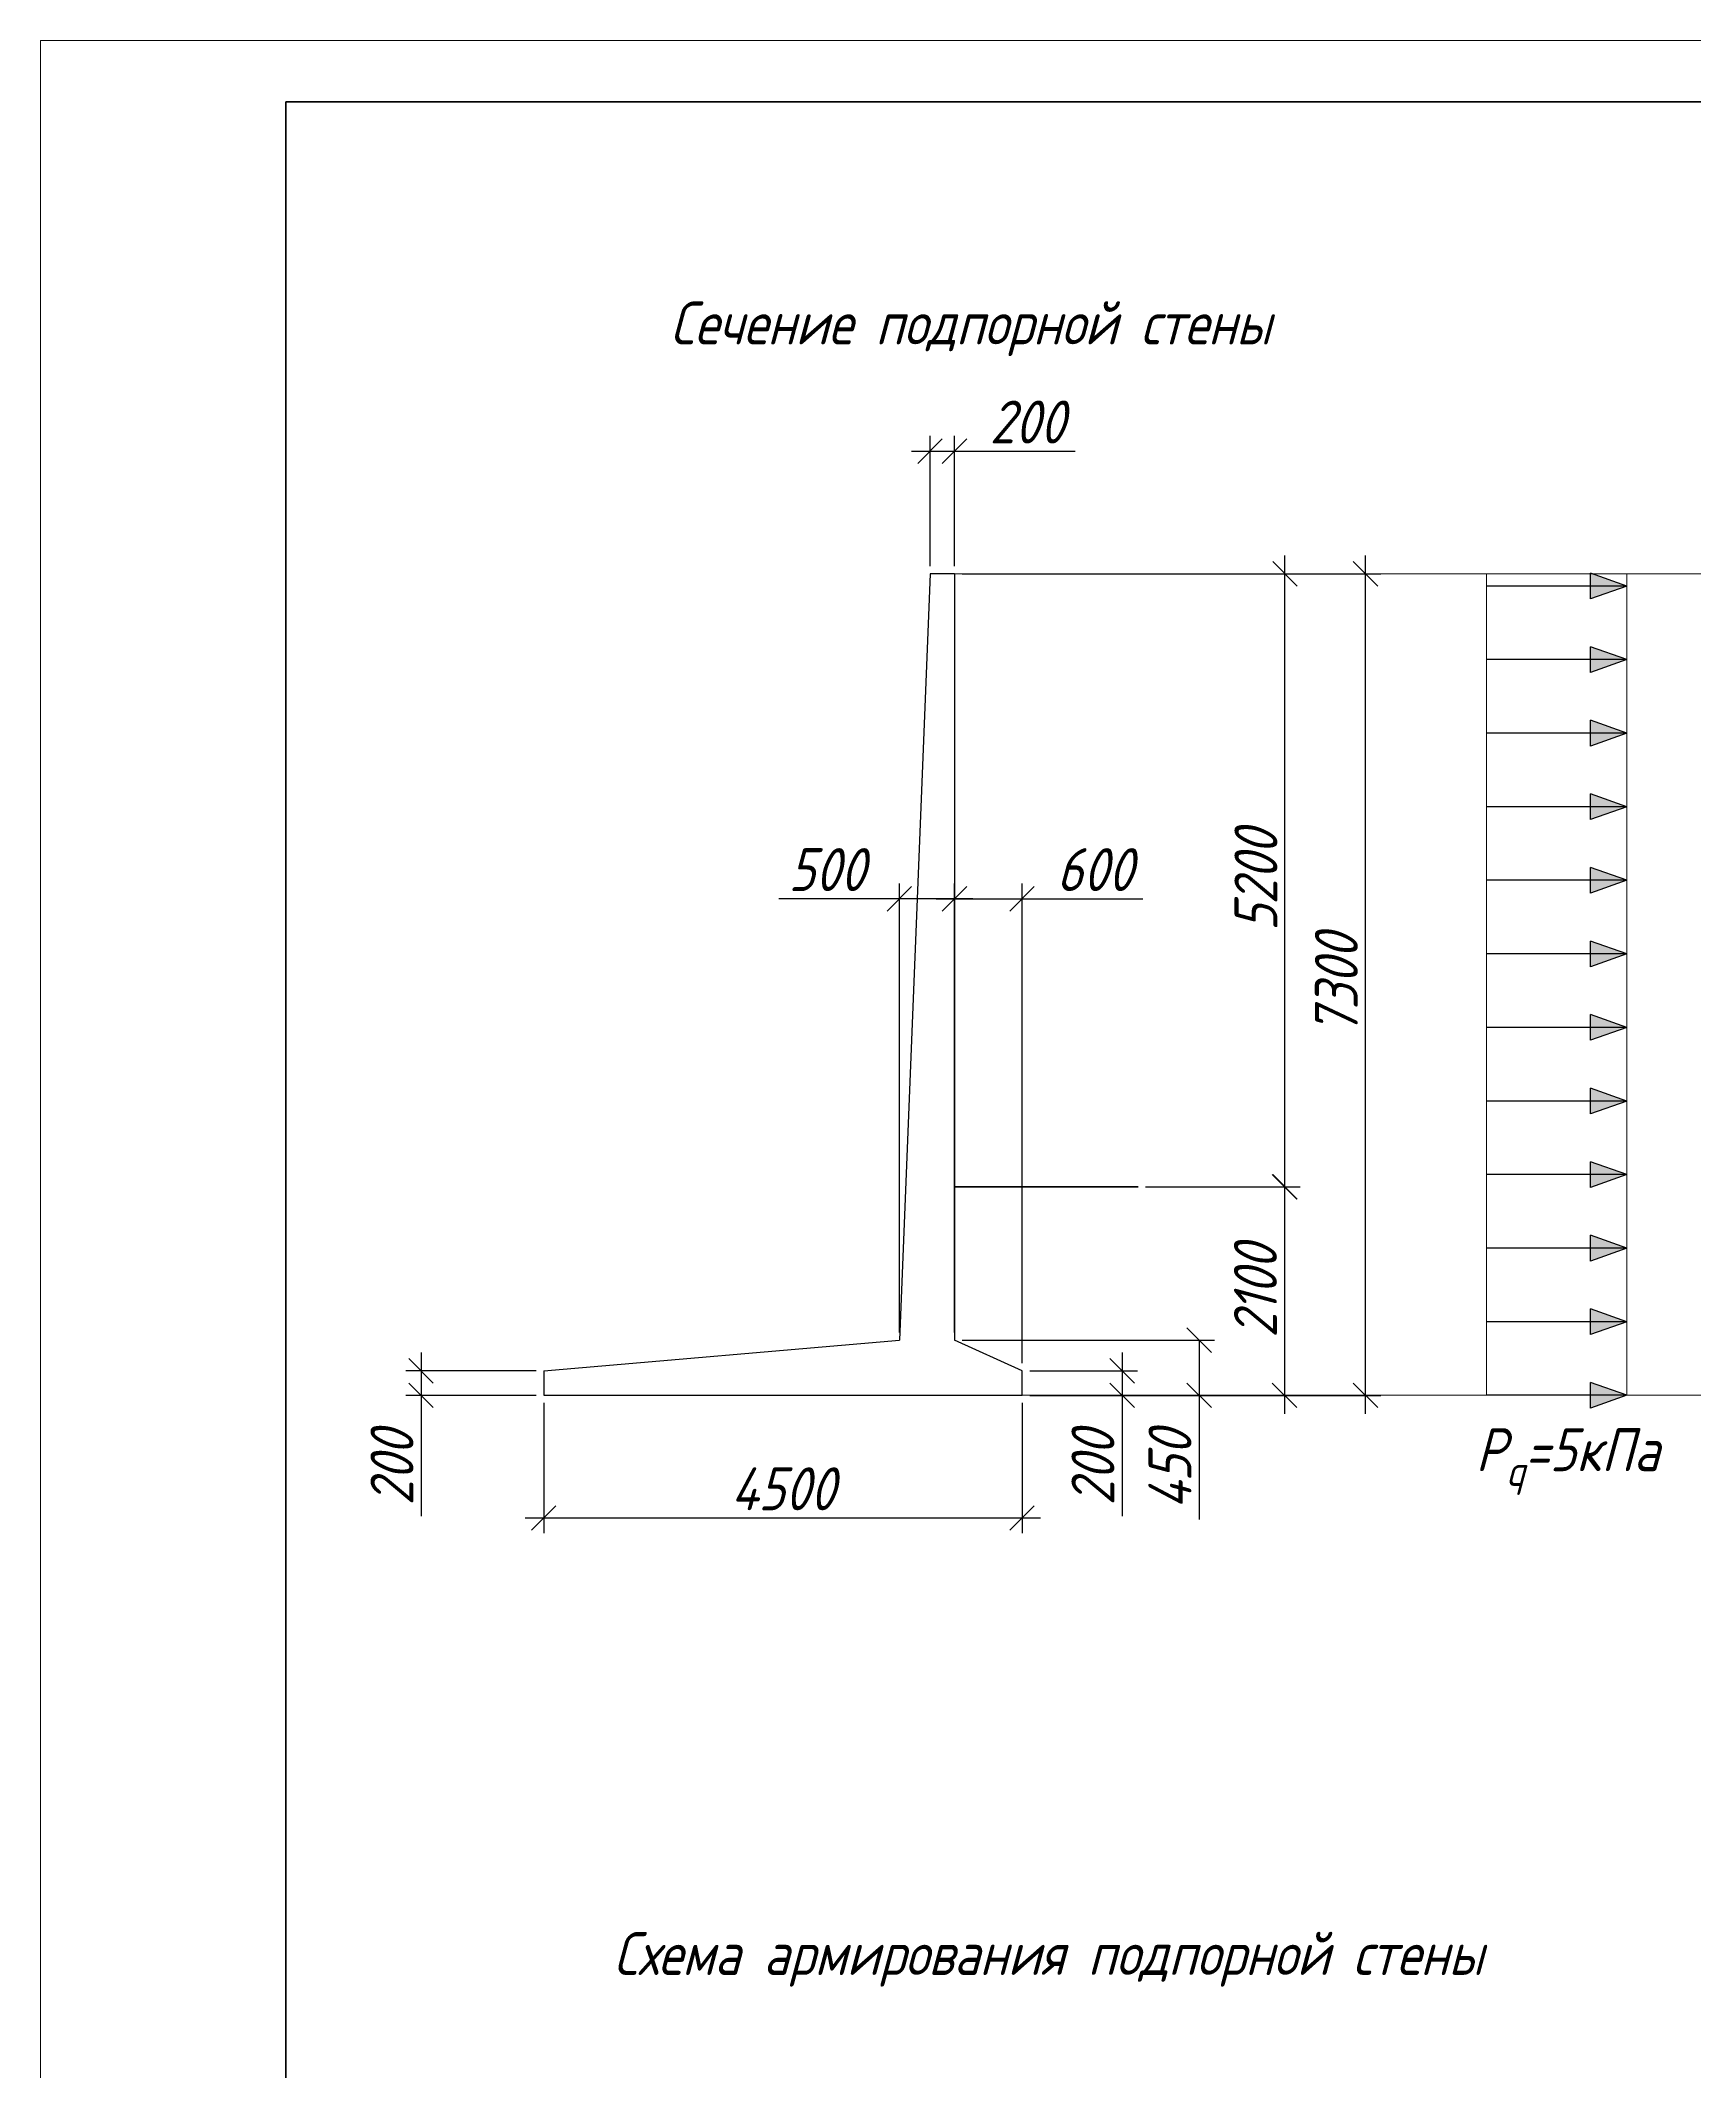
# Model space of a CAD drawing. Header units: millimetres. Extents: x -1004 to 900128, y -352756 to 107728.
# Drawn here: x 180312 to 193796, y 91167 to 107728 of the extents above; entities that cross this region are included whole.
import ezdxf

# ---------------------------------------------------------------- set-up
doc = ezdxf.new("R2010")
doc.units = ezdxf.units.MM
doc.linetypes.add('ACAD_ISO04W100', pattern=[30, 24, -3, 0, -3])
for name, color, linetype, lineweight in [('axles', 152, 'ACAD_ISO04W100', 20), ('basic', 95, 'Continuous', 30), ('frame', 173, 'Continuous', 40), ('size', 45, 'Continuous', 20), ('text', 13, 'Continuous', 20), ('thick', 42, 'Continuous', 35), ('thin', 153, 'Continuous', 18)]:
    doc.layers.add(name, color=color, linetype=linetype, lineweight=lineweight)
doc.styles.add('Structures', font='isocpeur.ttf', dxfattribs={"width": 0.85, "oblique": 15})
doc.styles.add('structures 5', font='isocpeur.ttf', dxfattribs={"width": 0.85, "oblique": 15, "height": 5})
doc.dimstyles.new('structures 3.5', dxfattribs={"dimtxt": 3.5, "dimasz": 2, "dimexe": 1.25, "dimexo": 0.625, "dimtad": 1, "dimtxsty": 'Structures', "dimblk": 'OBLIQUE', "dimcen": 2.5, "dimdle": 1.5, "dimadec": 0, "dimazin": 0, "dimtfac": 1, "dimtmove": 0, "dimatfit": 3, "dimfxl": 1, "dimarcsym": 0})

# ---------------------------------------------------------------- blocks, each defined once
blk = doc.blocks.new('_Oblique')
at = {"color": 0, "linetype": 'ByBlock', "lineweight": -2}
blk.add_line((-0.5, -0.5), (0.5, 0.5), dxfattribs=at)
blk = doc.blocks.new('*D477')
at = {"layer": 'Defpoints', "color": 0, "transparency": 16777216}
for p in [(188314, 96880), (188314, 96680), (189130, 96680)]:
    blk.add_point(p, dxfattribs=at)
at = {"layer": 'size', "color": 0, "lineweight": -2, "transparency": 16777216}
for p, q in [((189130, 97030), (189130, 96680)), ((188377, 96880), (189255, 96880)), ((188377, 96680), (189255, 96680)), ((189130, 96680), (189130, 95696))]:
    blk.add_line(p, q, dxfattribs=at)
at = {"layer": 'size', "color": 0, "lineweight": -2, "transparency": 16777216, "xscale": 200, "yscale": 200, "zscale": 200}
for p, rotation in [((189130, 96880), 90), ((189130, 96680), 270)]:
    blk.add_blockref('_Oblique', p, dxfattribs=dict(at, rotation=rotation))
at = {"layer": 'size', "color": 0, "transparency": 16777216, "insert": (188892, 96088), "char_height": 350, "attachment_point": 5, "rotation": 90, "style": 'Structures'}
blk.add_mtext('200', dxfattribs=at)
blk = doc.blocks.new('*D478')
at = {"layer": 'Defpoints', "color": 0, "transparency": 16777216}
for p in [(184414, 96680), (188314, 96680), (188314, 95680)]:
    blk.add_point(p, dxfattribs=at)
at = {"layer": 'size', "color": 0, "lineweight": -2, "transparency": 16777216}
for p, q in [((184414, 96618), (184414, 95555)), ((188314, 96618), (188314, 95555)), ((184264, 95680), (188464, 95680))]:
    blk.add_line(p, q, dxfattribs=at)
at = {"layer": 'size', "color": 0, "lineweight": -2, "transparency": 16777216, "xscale": 200, "yscale": 200, "zscale": 200, "rotation": 180}
blk.add_blockref('_Oblique', (184414, 95680), dxfattribs=at)
at = {"layer": 'size', "color": 0, "lineweight": -2, "transparency": 16777216, "xscale": 200, "yscale": 200, "zscale": 200}
blk.add_blockref('_Oblique', (188314, 95680), dxfattribs=at)
at = {"layer": 'size', "color": 0, "transparency": 16777216, "insert": (186364, 95918), "char_height": 350, "attachment_point": 5, "style": 'Structures'}
blk.add_mtext('4500', dxfattribs=at)
blk = doc.blocks.new('*D479')
at = {"layer": 'Defpoints', "color": 0, "transparency": 16777216}
for p in [(184414, 96880), (183414, 96680), (184414, 96680)]:
    blk.add_point(p, dxfattribs=at)
at = {"layer": 'size', "color": 0, "lineweight": -2, "transparency": 16777216}
for p, q in [((183414, 97030), (183414, 96680)), ((184352, 96880), (183289, 96880)), ((184352, 96680), (183289, 96680)), ((183414, 96680), (183414, 95696))]:
    blk.add_line(p, q, dxfattribs=at)
at = {"layer": 'size', "color": 0, "lineweight": -2, "transparency": 16777216, "xscale": 200, "yscale": 200, "zscale": 200}
for p, rotation in [((183414, 96880), 90), ((183414, 96680), 270)]:
    blk.add_blockref('_Oblique', p, dxfattribs=dict(at, rotation=rotation))
at = {"layer": 'size', "color": 0, "transparency": 16777216, "insert": (183177, 96088), "char_height": 350, "attachment_point": 5, "rotation": 90, "style": 'Structures'}
blk.add_mtext('200', dxfattribs=at)
blk = doc.blocks.new('*D480')
at = {"layer": 'Defpoints', "color": 0, "transparency": 16777216}
for p in [(187764, 97130), (189758, 97130), (188314, 96680)]:
    blk.add_point(p, dxfattribs=at)
at = {"layer": 'size', "color": 0, "lineweight": -2, "transparency": 16777216}
for p, q in [((187827, 97130), (189883, 97130)), ((189758, 97130), (189758, 96530)), ((188377, 96680), (189883, 96680)), ((189758, 96680), (189758, 95667))]:
    blk.add_line(p, q, dxfattribs=at)
at = {"layer": 'size', "color": 0, "lineweight": -2, "transparency": 16777216, "xscale": 200, "yscale": 200, "zscale": 200}
for p, rotation in [((189758, 97130), 90), ((189758, 96680), 270)]:
    blk.add_blockref('_Oblique', p, dxfattribs=dict(at, rotation=rotation))
at = {"layer": 'size', "color": 0, "transparency": 16777216, "insert": (189520, 96074), "char_height": 350, "attachment_point": 5, "rotation": 90, "style": 'Structures'}
blk.add_mtext('450', dxfattribs=at)
blk = doc.blocks.new('*D481')
at = {"layer": 'Defpoints', "color": 0, "transparency": 16777216}
for p in [(187764, 103380), (191114, 103380), (188314, 96680)]:
    blk.add_point(p, dxfattribs=at)
at = {"layer": 'size', "color": 0, "lineweight": -2, "transparency": 16777216}
for p, q in [((191114, 96530), (191114, 103530)), ((187827, 103380), (191239, 103380)), ((188377, 96680), (191239, 96680))]:
    blk.add_line(p, q, dxfattribs=at)
at = {"layer": 'size', "color": 0, "lineweight": -2, "transparency": 16777216, "xscale": 200, "yscale": 200, "zscale": 200}
for p, rotation in [((191114, 103380), 90), ((191114, 96680), 270)]:
    blk.add_blockref('_Oblique', p, dxfattribs=dict(at, rotation=rotation))
at = {"layer": 'size', "color": 0, "transparency": 16777216, "insert": (190877, 100030), "char_height": 350, "attachment_point": 5, "rotation": 90, "style": 'Structures'}
blk.add_mtext('7300', dxfattribs=at)
blk = doc.blocks.new('*D482')
at = {"layer": 'Defpoints', "color": 0, "transparency": 16777216}
for p in [(188314, 100730), (187764, 97130), (188314, 96880)]:
    blk.add_point(p, dxfattribs=at)
at = {"layer": 'size', "color": 0, "lineweight": -2, "transparency": 16777216}
for p, q in [((187614, 100730), (188314, 100730)), ((187764, 97193), (187764, 100855)), ((188314, 96943), (188314, 100855)), ((188314, 100730), (189298, 100730))]:
    blk.add_line(p, q, dxfattribs=at)
at = {"layer": 'size', "color": 0, "lineweight": -2, "transparency": 16777216, "xscale": 200, "yscale": 200, "zscale": 200, "rotation": 180}
blk.add_blockref('_Oblique', (187764, 100730), dxfattribs=at)
at = {"layer": 'size', "color": 0, "lineweight": -2, "transparency": 16777216, "xscale": 200, "yscale": 200, "zscale": 200}
blk.add_blockref('_Oblique', (188314, 100730), dxfattribs=at)
at = {"layer": 'size', "color": 0, "transparency": 16777216, "insert": (188906, 100968), "char_height": 350, "attachment_point": 5, "style": 'Structures'}
blk.add_mtext('600', dxfattribs=at)
blk = doc.blocks.new('*D483')
at = {"layer": 'Defpoints', "color": 0, "transparency": 16777216}
for p in [(187314, 100730), (187314, 97130), (187764, 97130)]:
    blk.add_point(p, dxfattribs=at)
at = {"layer": 'size', "color": 0, "lineweight": -2, "transparency": 16777216}
for p, q in [((187314, 100730), (186330, 100730)), ((187314, 97193), (187314, 100855)), ((187914, 100730), (187314, 100730)), ((187764, 97193), (187764, 100855))]:
    blk.add_line(p, q, dxfattribs=at)
at = {"layer": 'size', "color": 0, "lineweight": -2, "transparency": 16777216, "xscale": 200, "yscale": 200, "zscale": 200, "rotation": 180}
blk.add_blockref('_Oblique', (187314, 100730), dxfattribs=at)
at = {"layer": 'size', "color": 0, "lineweight": -2, "transparency": 16777216, "xscale": 200, "yscale": 200, "zscale": 200}
blk.add_blockref('_Oblique', (187764, 100730), dxfattribs=at)
at = {"layer": 'size', "color": 0, "transparency": 16777216, "insert": (186722, 100968), "char_height": 350, "attachment_point": 5, "style": 'Structures'}
blk.add_mtext('500', dxfattribs=at)
blk = doc.blocks.new('*D484')
at = {"layer": 'Defpoints', "color": 0, "transparency": 16777216}
for p in [(187764, 104380), (187564, 103380), (187764, 103380)]:
    blk.add_point(p, dxfattribs=at)
at = {"layer": 'size', "color": 0, "lineweight": -2, "transparency": 16777216}
for p, q in [((187564, 103443), (187564, 104505)), ((187764, 103443), (187764, 104505)), ((187414, 104380), (187764, 104380)), ((187764, 104380), (188748, 104380))]:
    blk.add_line(p, q, dxfattribs=at)
at = {"layer": 'size', "color": 0, "lineweight": -2, "transparency": 16777216, "xscale": 200, "yscale": 200, "zscale": 200, "rotation": 180}
blk.add_blockref('_Oblique', (187564, 104380), dxfattribs=at)
at = {"layer": 'size', "color": 0, "lineweight": -2, "transparency": 16777216, "xscale": 200, "yscale": 200, "zscale": 200}
blk.add_blockref('_Oblique', (187764, 104380), dxfattribs=at)
at = {"layer": 'size', "color": 0, "transparency": 16777216, "insert": (188356, 104618), "char_height": 350, "attachment_point": 5, "style": 'Structures'}
blk.add_mtext('200', dxfattribs=at)
blk = doc.blocks.new('*D485')
at = {"layer": 'Defpoints', "color": 0, "transparency": 16777216}
for p in [(189260, 98380), (188464, 96680), (190454, 96680)]:
    blk.add_point(p, dxfattribs=at)
at = {"layer": 'size', "color": 0, "lineweight": -2, "transparency": 16777216}
for p, q in [((189322, 98380), (190579, 98380)), ((190454, 98530), (190454, 96530)), ((188527, 96680), (190579, 96680))]:
    blk.add_line(p, q, dxfattribs=at)
at = {"layer": 'size', "color": 0, "lineweight": -2, "transparency": 16777216, "xscale": 200, "yscale": 200, "zscale": 200}
for p, rotation in [((190454, 98380), 90), ((190454, 96680), 270)]:
    blk.add_blockref('_Oblique', p, dxfattribs=dict(at, rotation=rotation))
at = {"layer": 'size', "color": 0, "transparency": 16777216, "insert": (190217, 97530), "char_height": 350, "attachment_point": 5, "rotation": 90, "style": 'Structures'}
blk.add_mtext('2100', dxfattribs=at)
blk = doc.blocks.new('*D486')
at = {"layer": 'Defpoints', "color": 0, "transparency": 16777216}
for p in [(187764, 103380), (190458, 103380), (189260, 98380)]:
    blk.add_point(p, dxfattribs=at)
at = {"layer": 'size', "color": 0, "lineweight": -2, "transparency": 16777216}
for p, q in [((190458, 98230), (190458, 103530)), ((187827, 103380), (190583, 103380)), ((189322, 98380), (190583, 98380))]:
    blk.add_line(p, q, dxfattribs=at)
at = {"layer": 'size', "color": 0, "lineweight": -2, "transparency": 16777216, "xscale": 200, "yscale": 200, "zscale": 200}
for p, rotation in [((190458, 103380), 90), ((190458, 98380), 270)]:
    blk.add_blockref('_Oblique', p, dxfattribs=dict(at, rotation=rotation))
at = {"layer": 'size', "color": 0, "transparency": 16777216, "insert": (190221, 100880), "char_height": 350, "attachment_point": 5, "rotation": 90, "style": 'Structures'}
blk.add_mtext('5200', dxfattribs=at)

msp = doc.modelspace()

# ---------------------------------------------------------------- hatches: boundary and pattern name
at = {"layer": 'basic'}
h = msp.add_hatch(color=256, dxfattribs=at)
h.dxf.hatch_style = 1
h.paths.add_polyline_path([(192949.599, 103385.382), (193244.255, 103280.457), (192949.599, 103280.457)])
h.paths.add_polyline_path([(192949.599, 103280.457), (193244.255, 103280.457), (192949.599, 103175.531)])
h = msp.add_hatch(color=256, dxfattribs=at)
h.dxf.hatch_style = 1
h.paths.add_polyline_path([(192949.599, 102785.382), (193244.255, 102680.457), (192949.599, 102680.457)])
h.paths.add_polyline_path([(192949.599, 102680.457), (193244.255, 102680.457), (192949.599, 102575.531)])
h = msp.add_hatch(color=256, dxfattribs=at)
h.dxf.hatch_style = 1
h.paths.add_polyline_path([(192949.599, 102185.382), (193244.255, 102080.457), (192949.599, 102080.457)])
h.paths.add_polyline_path([(192949.599, 102080.457), (193244.255, 102080.457), (192949.599, 101975.531)])
h = msp.add_hatch(color=256, dxfattribs=at)
h.dxf.hatch_style = 1
h.paths.add_polyline_path([(192949.599, 101585.382), (193244.255, 101480.457), (192949.599, 101480.457)])
h.paths.add_polyline_path([(192949.599, 101480.457), (193244.255, 101480.457), (192949.599, 101375.531)])
h = msp.add_hatch(color=256, dxfattribs=at)
h.dxf.hatch_style = 1
h.paths.add_polyline_path([(192949.599, 100985.382), (193244.255, 100880.457), (192949.599, 100880.457)])
h.paths.add_polyline_path([(192949.599, 100880.457), (193244.255, 100880.457), (192949.599, 100775.531)])
h = msp.add_hatch(color=256, dxfattribs=at)
h.dxf.hatch_style = 1
h.paths.add_polyline_path([(192949.599, 100385.382), (193244.255, 100280.457), (192949.599, 100280.457)])
h.paths.add_polyline_path([(192949.599, 100280.457), (193244.255, 100280.457), (192949.599, 100175.531)])
h = msp.add_hatch(color=256, dxfattribs=at)
h.dxf.hatch_style = 1
h.paths.add_polyline_path([(192949.599, 99785.382), (193244.255, 99680.457), (192949.599, 99680.457)])
h.paths.add_polyline_path([(192949.599, 99680.457), (193244.255, 99680.457), (192949.599, 99575.531)])
h = msp.add_hatch(color=256, dxfattribs=at)
h.dxf.hatch_style = 1
h.paths.add_polyline_path([(192949.599, 99185.382), (193244.255, 99080.457), (192949.599, 99080.457)])
h.paths.add_polyline_path([(192949.599, 99080.457), (193244.255, 99080.457), (192949.599, 98975.531)])
h = msp.add_hatch(color=256, dxfattribs=at)
h.dxf.hatch_style = 1
h.paths.add_polyline_path([(192949.599, 98585.382), (193244.255, 98480.457), (192949.599, 98480.457)])
h.paths.add_polyline_path([(192949.599, 98480.457), (193244.255, 98480.457), (192949.599, 98375.531)])
h = msp.add_hatch(color=256, dxfattribs=at)
h.dxf.hatch_style = 1
h.paths.add_polyline_path([(192949.599, 97985.382), (193244.255, 97880.457), (192949.599, 97880.457)])
h.paths.add_polyline_path([(192949.599, 97880.457), (193244.255, 97880.457), (192949.599, 97775.531)])
h = msp.add_hatch(color=256, dxfattribs=at)
h.dxf.hatch_style = 1
h.paths.add_polyline_path([(192949.599, 97385.382), (193244.255, 97280.457), (192949.599, 97280.457)])
h.paths.add_polyline_path([(192949.599, 97280.457), (193244.255, 97280.457), (192949.599, 97175.531)])
h = msp.add_hatch(color=256, dxfattribs=at)
h.dxf.hatch_style = 1
h.paths.add_polyline_path([(192949.599, 96785.382), (193244.255, 96680.457), (192949.599, 96680.457)])
h.paths.add_polyline_path([(192949.599, 96680.457), (193244.255, 96680.457), (192949.599, 96575.531)])

# ---------------------------------------------------------------- linework, layer by layer
at = {"layer": 'axles', "ltscale": 0.2}
for p, q in [((196792.864, 103380.457), (187764.345, 103380.457)), ((198794.58, 96680.457), (188314.345, 96680.457))]:
    msp.add_line(p, q, dxfattribs=at)
at = {"layer": 'basic'}
for p, q in [((187564.345, 103380.457), (187314.345, 97130.457)), ((187764.345, 103380.457), (187564.345, 103380.457)), ((187764.345, 103380.457), (187764.345, 97130.457)), ((193244.255, 103280.457), (192949.599, 103385.382)), ((192949.599, 103175.531), (192949.599, 103385.382)), ((193244.255, 103280.457), (192102.389, 103280.457)), ((193244.255, 103280.457), (192949.599, 103175.531)), ((193244.255, 102680.457), (192949.599, 102785.382)), ((192949.599, 102575.531), (192949.599, 102785.382)), ((193244.255, 102680.457), (192102.389, 102680.457)), ((193244.255, 102680.457), (192949.599, 102575.531)), ((193244.255, 102080.457), (192949.599, 102185.382)), ((192949.599, 101975.531), (192949.599, 102185.382)), ((193244.255, 102080.457), (192102.389, 102080.457)), ((193244.255, 102080.457), (192949.599, 101975.531)), ((193244.255, 101480.457), (192949.599, 101585.382)), ((192949.599, 101375.531), (192949.599, 101585.382)), ((193244.255, 101480.457), (192102.389, 101480.457)), ((193244.255, 101480.457), (192949.599, 101375.531)), ((193244.255, 100880.457), (192102.389, 100880.457)), ((193244.255, 100880.457), (192949.599, 100985.382)), ((192949.599, 100775.531), (192949.599, 100985.382)), ((193244.255, 100880.457), (192949.599, 100775.531)), ((193244.255, 100280.457), (192949.599, 100385.382)), ((192949.599, 100175.531), (192949.599, 100385.382)), ((193244.255, 100280.457), (192102.389, 100280.457)), ((193244.255, 100280.457), (192949.599, 100175.531)), ((193244.255, 99680.457), (192949.599, 99785.382)), ((192949.599, 99575.531), (192949.599, 99785.382)), ((193244.255, 99680.457), (192102.389, 99680.457)), ((193244.255, 99680.457), (192949.599, 99575.531)), ((193244.255, 99080.457), (192102.389, 99080.457)), ((193244.255, 99080.457), (192949.599, 99185.382)), ((192949.599, 98975.531), (192949.599, 99185.382)), ((193244.255, 99080.457), (192949.599, 98975.531)), ((193244.255, 98480.457), (192949.599, 98585.382)), ((192949.599, 98375.531), (192949.599, 98585.382)), ((193244.255, 98480.457), (192102.389, 98480.457)), ((193244.255, 98480.457), (192949.599, 98375.531)), ((193244.255, 97880.457), (192102.389, 97880.457)), ((193244.255, 97880.457), (192949.599, 97985.382)), ((192949.599, 97775.531), (192949.599, 97985.382)), ((193244.255, 97880.457), (192949.599, 97775.531)), ((193244.255, 97280.457), (192949.599, 97385.382)), ((192949.599, 97175.531), (192949.599, 97385.382)), ((193244.255, 97280.457), (192102.389, 97280.457)), ((193244.255, 97280.457), (192949.599, 97175.531)), ((184414.345, 96880.457), (187314.345, 97130.457)), ((188314.345, 96880.457), (187764.345, 97130.457)), ((184414.345, 96880.457), (184414.345, 96680.457)), ((188314.345, 96680.457), (188314.345, 96880.457)), ((193244.255, 96680.457), (192949.599, 96785.382)), ((192949.599, 96575.531), (192949.599, 96785.382)), ((184414.345, 96680.457), (188314.345, 96680.457)), ((193244.255, 96680.457), (192102.389, 96680.457)), ((193244.255, 96680.457), (192949.599, 96575.531))]:
    msp.add_line(p, q, dxfattribs=at)
at = {"layer": 'frame'}
for p, q in [((182312.385, 107228.489), (239212.385, 107228.489)), ((182312.385, 66228.489), (182312.385, 107228.489))]:
    msp.add_line(p, q, dxfattribs=at)
at = {"layer": 'thick'}
msp.add_line((187764.345, 98380.457), (189259.668, 98380.457), dxfattribs=at)
at = {"layer": 'thin'}
for p, q in [((180312.385, 107728.489), (239712.385, 107728.489)), ((180312.385, 65728.489), (180312.385, 107728.489)), ((192102.389, 96680.457), (192102.389, 103380.457)), ((193244.255, 96680.457), (193244.255, 103380.457))]:
    msp.add_line(p, q, dxfattribs=at)
msp.add_lwpolyline([(187764.345, 98380.457), (189259.668, 98380.457)], dxfattribs=at)

# ---------------------------------------------------------------- texts
at = {"layer": 'text', "char_height": 350, "attachment_point": 5}
for s, insert, width, style in [('Сечение подпорной стены', (187894.121, 105378.175), 5622.78125, 'Structures'), ('\\A1;P{\\H0.7x;\\S^ q;\\H1.42857x;=5кПа}', (192761.819, 96177.252), 1905.54601, 'structures 5'), ('Схема армирования подпорной стены', (188529.037, 92080.644), 7305.86435, 'Structures')]:
    msp.add_mtext(s, dxfattribs=dict(at, insert=insert, width=width, style=style))

# ---------------------------------------------------------------- dimensions: what is measured, and where the dimension line sits
at = {"layer": 'size'}
dim = msp.add_linear_dim(base=(187764.345, 104380.457), p1=(187564.345, 103380.457), p2=(187764.345, 103380.457), dimstyle='structures 3.5', dxfattribs=at)
dim.commit()
dim.dimension.update_dxf_attribs({"geometry": '*D484', "text_midpoint": (188356.362, 104617.957)})
for base, p1, p2, text, picture, middle in [((191114.345, 103380.457), (188314.345, 96680.457), (187764.345, 103380.457), '7300', '*D481', (190876.845, 100030.457)), ((190458.105, 103380.457), (189259.668, 98380.457), (187764.345, 103380.457), '5200', '*D486', (190220.605, 100880.457)), ((190454.355, 96680.457), (189259.668, 98380.457), (188464.345, 96680.457), '2100', '*D485', (190216.855, 97530.457))]:
    dim = msp.add_linear_dim(base=base, p1=p1, p2=p2, angle=90, text=text, dimstyle='structures 3.5', dxfattribs=at)
    dim.commit()
    dim.dimension.update_dxf_attribs({"geometry": picture, "text_midpoint": middle})
for base, p1, p2, text, picture, middle in [((187314.345, 100730.457), (187764.345, 97130.457), (187314.345, 97130.457), '500', '*D483', (186722.329, 100967.957)), ((188314.345, 100730.457), (187764.345, 97130.457), (188314.345, 96880.457), '600', '*D482', (188906.362, 100967.957)), ((188314.345, 95680.457), (184414.345, 96680.457), (188314.345, 96680.457), '4500', '*D478', (186364.345, 95917.957))]:
    dim = msp.add_linear_dim(base=base, p1=p1, p2=p2, text=text, dimstyle='structures 3.5', dxfattribs=at)
    dim.commit()
    dim.dimension.update_dxf_attribs({"geometry": picture, "text_midpoint": middle})
dim = msp.add_linear_dim(base=(189757.862, 97130.457), p1=(188314.345, 96680.457), p2=(187764.345, 97130.457), angle=90, dimstyle='structures 3.5', dxfattribs=at)
dim.commit()
dim.dimension.update_dxf_attribs({"geometry": '*D480', "text_midpoint": (189757.862, 96073.565), "dimtype": 160})
for base, p1, p2, picture, middle in [((183414.345, 96680.457), (184414.345, 96880.457), (184414.345, 96680.457), '*D479', (183176.845, 96088.44)), ((189129.8, 96680.457), (188314.345, 96880.457), (188314.345, 96680.457), '*D477', (188892.3, 96088.44))]:
    dim = msp.add_linear_dim(base=base, p1=p1, p2=p2, angle=90, dimstyle='structures 3.5', dxfattribs=at)
    dim.commit()
    dim.dimension.update_dxf_attribs({"geometry": picture, "text_midpoint": middle})

doc.saveas('drawing.dxf')
